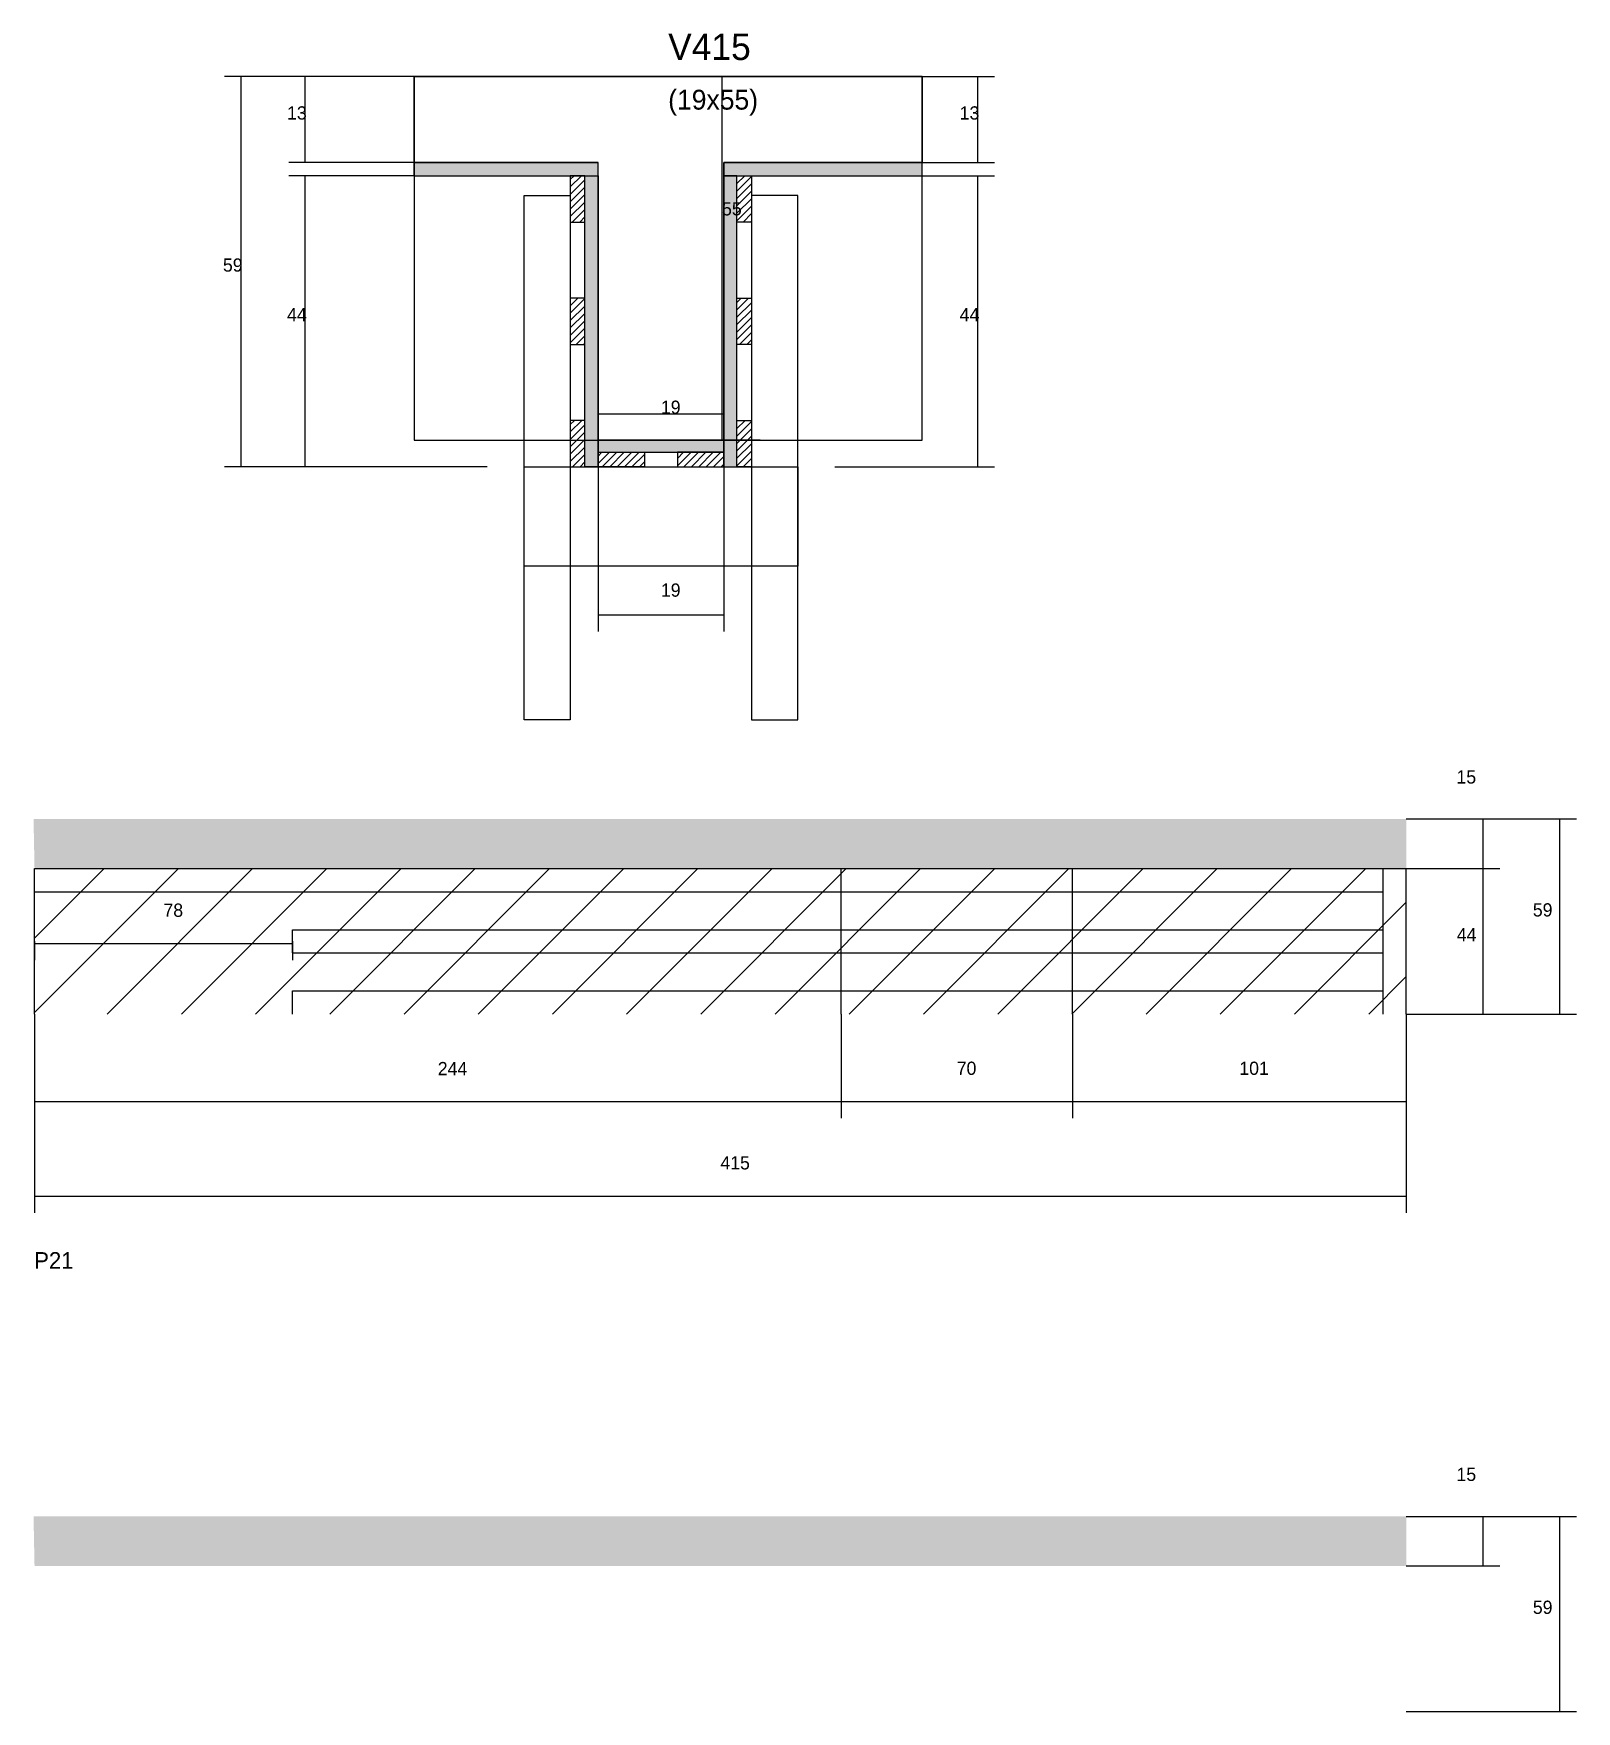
# Model space of a CAD drawing. Header units: metres. Extents: x 8004 to 8471, y 2944 to 3451.
import ezdxf

# ---------------------------------------------------------------- set-up
doc = ezdxf.new("R2010")
doc.units = ezdxf.units.M
for name, color, linetype in [('CONCRETO', 251, 'Continuous'), ('COTA', 241, 'Continuous'), ('Cota Seção (2x)', 4, 'Continuous'), ('Hachura', 253, 'Continuous'), ('Madeira', 126, 'Continuous'), ('NOMENCLATURA', 7, 'Continuous'), ('Painéis', 200, 'Continuous'), ('REAPROVEITAMENTO', 251, 'Continuous'), ('SARR_2.2x7', 40, 'Continuous'), ('SARR_3.5x7', 81, 'Continuous'), ('Texto Seção', 7, 'Continuous')]:
    doc.layers.add(name, color=color, linetype=linetype)

msp = doc.modelspace()

# ---------------------------------------------------------------- hatches: boundary and pattern name
at = {"layer": 'COTA'}
h = msp.add_hatch(dxfattribs=at)
h.set_pattern_fill('AR-CONC', scale=0.03)
h.paths.add_polyline_path([(8419.2, 3198.4), (8419.2, 3213.4), (8419.2, 3213.4), (8003.9, 3213.4), (8003.9, 3213.4), (8004.2, 3198.4), (8004.2, 3198.4), (8419.2, 3198.4)])
h = msp.add_hatch(dxfattribs=at)
h.set_pattern_fill('AR-CONC', scale=0.03)
h.paths.add_polyline_path([(8419.2, 2987.5), (8419.2, 3002.5), (8419.2, 3002.5), (8003.9, 3002.5), (8003.9, 3002.5), (8004.2, 2987.5), (8004.2, 2987.5), (8419.2, 2987.5)])
at = {"layer": 'Hachura'}
h = msp.add_hatch(color=8, dxfattribs=at)
h.dxf.hatch_style = 1
h.paths.add_polyline_path([(8174.7, 3407.9), (8174.7, 3411.9), (8174.7, 3411.9), (8119.1, 3411.9), (8119.1, 3411.9), (8119.1, 3407.9), (8119.1, 3407.9), (8174.7, 3407.9)])
h = msp.add_hatch(color=8, dxfattribs=at)
h.dxf.hatch_style = 1
h.paths.add_polyline_path([(8272.7, 3407.9), (8272.7, 3411.9), (8272.7, 3411.9), (8212.7, 3411.9), (8212.7, 3411.9), (8212.7, 3407.9), (8212.7, 3407.9), (8272.7, 3407.9)])
h = msp.add_hatch(color=8, dxfattribs=at)
h.dxf.hatch_style = 1
h.paths.add_polyline_path([(8216.7, 3409.9), (8212.7, 3409.9), (8212.7, 3409.9), (8212.7, 3319.9), (8212.7, 3319.9), (8216.7, 3319.9), (8216.7, 3319.9), (8216.7, 3409.9)])
h = msp.add_hatch(dxfattribs=at)
h.set_pattern_fill('ANSI31', scale=0.5)
h.paths.add_polyline_path([(8166.3, 3393.9), (8170.7, 3393.9), (8170.7, 3393.9), (8170.7, 3407.9), (8170.7, 3407.9), (8166.3, 3407.9), (8166.3, 3407.9), (8166.3, 3393.9)])
h = msp.add_hatch(color=8, dxfattribs=at)
h.dxf.hatch_style = 1
h.paths.add_polyline_path([(8170.7, 3407.9), (8174.7, 3407.9), (8174.7, 3407.9), (8174.7, 3319.9), (8174.7, 3319.9), (8170.7, 3319.9), (8170.7, 3319.9), (8170.7, 3407.9)])
h = msp.add_hatch(dxfattribs=at)
h.set_pattern_fill('ANSI31', scale=0.5)
h.paths.add_polyline_path([(8221.1, 3393.9), (8216.7, 3393.9), (8216.7, 3393.9), (8216.7, 3407.9), (8216.7, 3407.9), (8221.1, 3407.9), (8221.1, 3407.9), (8221.1, 3393.9)])
h = msp.add_hatch(dxfattribs=at)
h.set_pattern_fill('ANSI31', scale=0.5)
h.paths.add_polyline_path([(8166.3, 3356.9), (8170.7, 3356.9), (8170.7, 3356.9), (8170.7, 3370.9), (8170.7, 3370.9), (8166.3, 3370.9), (8166.3, 3370.9), (8166.3, 3356.9)])
h = msp.add_hatch(dxfattribs=at)
h.set_pattern_fill('ANSI31', scale=0.5)
h.paths.add_polyline_path([(8221.1, 3356.9), (8216.7, 3356.9), (8216.7, 3356.9), (8216.7, 3370.9), (8216.7, 3370.9), (8221.1, 3370.9), (8221.1, 3370.9), (8221.1, 3356.9)])
h = msp.add_hatch(dxfattribs=at)
h.set_pattern_fill('ANSI31', scale=0.5)
h.paths.add_polyline_path([(8166.3, 3319.9), (8170.7, 3319.9), (8170.7, 3319.9), (8170.7, 3333.9), (8170.7, 3333.9), (8166.3, 3333.9), (8166.3, 3333.9), (8166.3, 3319.9)])
h = msp.add_hatch(dxfattribs=at)
h.set_pattern_fill('ANSI31', scale=0.5)
h.paths.add_polyline_path([(8221.1, 3319.9), (8216.7, 3319.9), (8216.7, 3319.9), (8216.7, 3333.9), (8216.7, 3333.9), (8221.1, 3333.9), (8221.1, 3333.9), (8221.1, 3319.9)])
h = msp.add_hatch(color=8, dxfattribs=at)
h.dxf.hatch_style = 1
h.paths.add_polyline_path([(8212.7, 3324.3), (8212.7, 3327.9), (8212.7, 3327.9), (8174.7, 3327.9), (8174.7, 3327.9), (8174.7, 3324.3), (8174.7, 3324.3), (8212.7, 3324.3)])
h = msp.add_hatch(dxfattribs=at)
h.set_pattern_fill('ANSI31', scale=0.5)
h.paths.add_polyline_path([(8174.7, 3319.9), (8174.7, 3324.3), (8174.7, 3324.3), (8188.7, 3324.3), (8188.7, 3324.3), (8188.7, 3319.9), (8188.7, 3319.9), (8174.7, 3319.9)])
h = msp.add_hatch(dxfattribs=at)
h.set_pattern_fill('ANSI31', scale=0.5)
h.paths.add_polyline_path([(8212.7, 3319.9), (8212.7, 3324.3), (8212.7, 3324.3), (8198.7, 3324.3), (8198.7, 3324.3), (8198.7, 3319.9), (8198.7, 3319.9), (8212.7, 3319.9)])
at = {"layer": 'REAPROVEITAMENTO'}
h = msp.add_hatch(dxfattribs=at)
h.set_pattern_fill('ANSI31', scale=5)
h.paths.add_polyline_path([(8419.2, 3154.4), (8419.2, 3198.4), (8419.2, 3198.4), (8004.2, 3198.4), (8004.2, 3198.4), (8004.2, 3154.4), (8004.2, 3154.4), (8419.2, 3154.4)])

# ---------------------------------------------------------------- linework, layer by layer
at = {"layer": 'CONCRETO'}
for points in [[(8119.1, 3411.9), (8119.1, 3437.9), (8272.7, 3437.9), (8272.7, 3411.9), (8212.7, 3411.9), (8212.7, 3327.9), (8174.7, 3327.9), (8174.7, 3411.9)], [(8119.1, 3327.9), (8272.7, 3327.9), (8272.7, 3437.9), (8119.1, 3437.9)]]:
    msp.add_lwpolyline(points, close=True, dxfattribs=at)
at = {"layer": 'COTA'}
for p, q in [((8119.1, 3437.9), (8061.7, 3437.9)), ((8066.7, 3319.9), (8066.7, 3437.9)), ((8119.1, 3437.9), (8081.1, 3437.9)), ((8086.1, 3411.9), (8086.1, 3437.9)), ((8272.7, 3437.9), (8294.6, 3437.9)), ((8289.6, 3411.9), (8289.6, 3437.9)), ((8119.1, 3411.9), (8081.1, 3411.9)), ((8272.7, 3411.9), (8294.6, 3411.9)), ((8119.1, 3407.9), (8081.1, 3407.9)), ((8086.1, 3319.9), (8086.1, 3407.9)), ((8272.7, 3407.9), (8294.6, 3407.9)), ((8289.6, 3319.9), (8289.6, 3407.9)), ((8141.1, 3319.9), (8061.7, 3319.9)), ((8141.1, 3319.9), (8081.1, 3319.9)), ((8174.7, 3319.9), (8174.7, 3270.1)), ((8212.7, 3319.9), (8212.7, 3270.1)), ((8246.3, 3319.9), (8294.6, 3319.9)), ((8174.7, 3275.1), (8212.7, 3275.1)), ((8419.2, 3213.4), (8447.5, 3213.4)), ((8419.2, 3213.4), (8470.7, 3213.4)), ((8442.5, 3198.4), (8442.5, 3213.4)), ((8465.7, 3154.4), (8465.7, 3213.4)), ((8419.2, 3198.4), (8447.5, 3198.4)), ((8419.2, 3198.4), (8447.5, 3198.4)), ((8442.5, 3154.4), (8442.5, 3198.4)), ((8004.2, 3176.4), (8004.2, 3170.7)), ((8082.2, 3176.4), (8082.2, 3170.7)), ((8004.2, 3175.7), (8082.2, 3175.7)), ((8004.2, 3154.4), (8004.2, 3122.9)), ((8004.2, 3154.4), (8004.2, 3094.3)), ((8248.2, 3154.4), (8248.2, 3122.9)), ((8248.2, 3154.4), (8248.2, 3122.9)), ((8318.2, 3154.4), (8318.2, 3122.9)), ((8318.2, 3154.4), (8318.2, 3122.9)), ((8419.2, 3154.4), (8419.2, 3122.9)), ((8419.2, 3154.4), (8419.2, 3094.3)), ((8419.2, 3154.4), (8447.5, 3154.4)), ((8419.2, 3154.4), (8470.7, 3154.4)), ((8004.2, 3127.9), (8248.2, 3127.9)), ((8248.2, 3127.9), (8318.2, 3127.9)), ((8318.2, 3127.9), (8419.2, 3127.9)), ((8004.2, 3099.3), (8419.2, 3099.3)), ((8419.2, 3002.5), (8447.5, 3002.5)), ((8419.2, 3002.5), (8470.7, 3002.5)), ((8442.5, 2987.5), (8442.5, 3002.5)), ((8465.7, 2943.5), (8465.7, 3002.5)), ((8419.2, 2987.5), (8447.5, 2987.5)), ((8419.2, 2943.5), (8470.7, 2943.5))]:
    msp.add_line(p, q, dxfattribs=at)
at = {"layer": 'Cota Seção (2x)'}
for p, q in [((8223.7, 3437.9), (8207.2, 3437.9)), ((8212.2, 3327.9), (8212.2, 3437.9)), ((8174.7, 3319.9), (8174.7, 3340.9)), ((8212.7, 3319.9), (8212.7, 3340.9)), ((8174.7, 3335.9), (8212.7, 3335.9)), ((8223.7, 3327.9), (8207.2, 3327.9))]:
    msp.add_line(p, q, dxfattribs=at)
at = {"layer": 'Madeira'}
for points in [[(8166.3, 3393.9), (8170.7, 3393.9), (8170.7, 3407.9), (8166.3, 3407.9)], [(8221.1, 3393.9), (8216.7, 3393.9), (8216.7, 3407.9), (8221.1, 3407.9)], [(8166.3, 3356.9), (8170.7, 3356.9), (8170.7, 3370.9), (8166.3, 3370.9)], [(8221.1, 3356.9), (8216.7, 3356.9), (8216.7, 3370.9), (8221.1, 3370.9)], [(8166.3, 3319.9), (8170.7, 3319.9), (8170.7, 3333.9), (8166.3, 3333.9)], [(8221.1, 3319.9), (8216.7, 3319.9), (8216.7, 3333.9), (8221.1, 3333.9)], [(8174.7, 3319.9), (8174.7, 3324.3), (8188.7, 3324.3), (8188.7, 3319.9)], [(8212.7, 3319.9), (8212.7, 3324.3), (8198.7, 3324.3), (8198.7, 3319.9)]]:
    msp.add_lwpolyline(points, close=True, dxfattribs=at)
at = {"layer": 'Painéis'}
for p, q in [((8119.1, 3411.9), (8174.7, 3411.9)), ((8119.1, 3407.9), (8119.1, 3411.9)), ((8174.7, 3407.9), (8174.7, 3411.9)), ((8212.7, 3411.9), (8272.7, 3411.9)), ((8212.7, 3407.9), (8212.7, 3411.9)), ((8272.7, 3407.9), (8272.7, 3411.9)), ((8174.7, 3319.9), (8174.7, 3407.9)), ((8212.7, 3319.9), (8212.7, 3407.9)), ((8174.7, 3327.9), (8212.7, 3327.9)), ((8174.7, 3324.3), (8174.7, 3327.9)), ((8212.7, 3324.3), (8212.7, 3327.9)), ((8004.2, 3198.4), (8419.2, 3198.4)), ((8004.2, 3154.4), (8004.2, 3198.4)), ((8248.2, 3154.4), (8248.2, 3198.4)), ((8318.2, 3154.4), (8318.2, 3198.4)), ((8419.2, 3154.4), (8419.2, 3198.4))]:
    msp.add_line(p, q, dxfattribs=at)
for points in [[(8174.7, 3407.9), (8174.7, 3411.9), (8119.1, 3411.9), (8119.1, 3407.9)], [(8272.7, 3407.9), (8272.7, 3411.9), (8212.7, 3411.9), (8212.7, 3407.9)], [(8170.7, 3407.9), (8174.7, 3407.9), (8174.7, 3319.9), (8170.7, 3319.9)], [(8216.7, 3407.9), (8212.7, 3407.9), (8212.7, 3319.9), (8216.7, 3319.9)], [(8212.7, 3324.3), (8212.7, 3327.9), (8174.7, 3327.9), (8174.7, 3324.3)]]:
    msp.add_lwpolyline(points, close=True, dxfattribs=at)
at = {"layer": 'SARR_2.2x7'}
for p, q in [((8412.2, 3154.4), (8412.2, 3198.4)), ((8004.2, 3191.4), (8248.2, 3191.4)), ((8248.2, 3191.4), (8318.2, 3191.4)), ((8318.2, 3191.4), (8412.2, 3191.4)), ((8082.2, 3179.9), (8248.2, 3179.9)), ((8082.2, 3172.9), (8082.2, 3179.9)), ((8248.2, 3179.9), (8318.2, 3179.9)), ((8318.2, 3179.9), (8412.2, 3179.9)), ((8082.2, 3172.9), (8248.2, 3172.9)), ((8248.2, 3172.9), (8318.2, 3172.9)), ((8318.2, 3172.9), (8412.2, 3172.9)), ((8082.2, 3161.4), (8248.2, 3161.4)), ((8082.2, 3154.4), (8082.2, 3161.4)), ((8248.2, 3161.4), (8318.2, 3161.4)), ((8318.2, 3161.4), (8412.2, 3161.4))]:
    msp.add_line(p, q, dxfattribs=at)
at = {"layer": 'SARR_3.5x7'}
for points in [[(8152.3, 3401.9), (8166.3, 3401.9), (8166.3, 3243.4), (8152.3, 3243.4)], [(8235.1, 3401.9), (8221.1, 3401.9), (8221.1, 3243.4), (8235.1, 3243.4)], [(8152.3, 3319.9), (8235.1, 3319.9), (8235.1, 3289.8), (8152.3, 3289.8)]]:
    msp.add_lwpolyline(points, close=True, dxfattribs=at)

# ---------------------------------------------------------------- texts
at = {"layer": 'COTA'}
for s, p in [('13', (8080.6, 3424.9)), ('13', (8284.1, 3424.9)), ('59', (8061.2, 3378.9)), ('44', (8080.6, 3363.9)), ('44', (8284.1, 3363.9)), ('19', (8193.7, 3280.6)), ('15', (8434.4, 3224.1)), ('78', (8043.2, 3183.8)), ('59', (8457.5, 3183.9)), ('44', (8434.5, 3176.4)), ('244', (8126.2, 3135.9)), ('70', (8283.2, 3136)), ('101', (8368.7, 3136)), ('415', (8211.7, 3107.4)), ('15', (8434.4, 3013.2)), ('59', (8457.5, 2973))]:
    msp.add_text(s, height=4, dxfattribs=at).set_placement(p)
at = {"layer": 'Cota Seção (2x)'}
for s, p in [('55', (8212.2, 3395.9)), ('19', (8193.7, 3335.9))]:
    msp.add_text(s, height=4, dxfattribs=at).set_placement(p)
at = {"layer": 'NOMENCLATURA'}
msp.add_text('P21', height=5, dxfattribs=at).set_placement((8004.1, 3077.4))
at = {"layer": 'Texto Seção'}
for s, height, p in [('V415', 8, (8195.9, 3442.9)), ('(19x55)', 6, (8195.9, 3427.9))]:
    msp.add_text(s, height=height, dxfattribs=at).set_placement(p)

doc.saveas('drawing.dxf')
